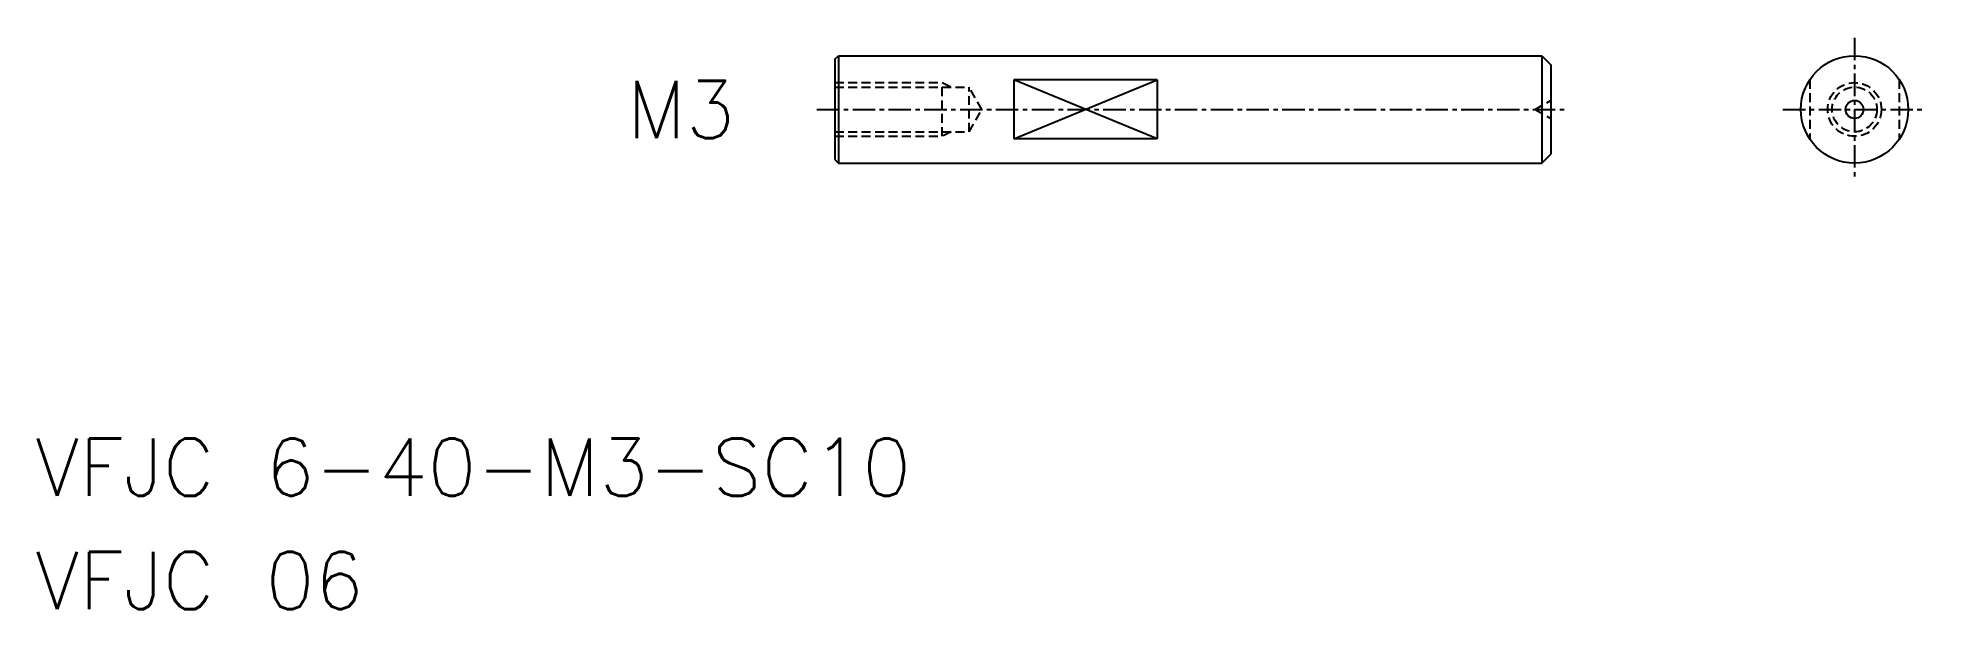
# Model space of a CAD drawing. Extents: x 133 to 238, y -102 to -70.
import ezdxf
from ezdxf.enums import TextEntityAlignment as Align

# ---------------------------------------------------------------- set-up
doc = ezdxf.new("R2010")
doc.units = 0
doc.linetypes.add('CENTER', pattern=[2, 1.25, -0.25, 0.25, -0.25])
doc.linetypes.add('DASHED', pattern=[0.75, 0.5, -0.25])
doc.layers.get('0').update_dxf_attribs({"linetype": 'CONTINUOUS'})
doc.layers.add('CENTER', color=1, linetype='CENTER')
doc.styles.get("Standard").update_dxf_attribs({"font": 'txt.shx'})

msp = doc.modelspace()

# ---------------------------------------------------------------- linework, layer by layer
at = {"color": 7, "linetype": 'CONTINUOUS'}
for p, q in [((177.37, -70.99), (177.57, -70.79)), ((177.37, -70.99), (177.37, -76.59)), ((177.57, -70.79), (216.87, -70.79)), ((177.57, -70.79), (177.57, -76.79)), ((216.87, -70.79), (216.87, -76.79)), ((216.87, -70.79), (217.37, -71.29)), ((217.37, -71.29), (217.37, -76.29)), ((187.37, -72.13), (187.37, -75.44)), ((195.37, -72.13), (187.37, -72.13)), ((195.37, -72.13), (195.37, -75.44)), ((195.37, -75.44), (187.37, -75.44)), ((177.37, -76.59), (177.57, -76.79)), ((177.57, -76.79), (216.87, -76.79)), ((216.87, -76.79), (217.37, -76.29))]:
    msp.add_line(p, q, dxfattribs=at)
at = {"color": 3, "linetype": 'DASHED'}
for p, q in [((177.37, -72.29), (183.37, -72.29)), ((177.37, -72.54), (184.87, -72.54)), ((183.37, -72.29), (183.87, -72.54)), ((183.37, -75.29), (183.37, -72.29)), ((184.87, -75.04), (184.87, -72.54)), ((185.59, -73.79), (184.87, -72.54)), ((231.84, -72.13), (231.84, -75.44)), ((236.84, -72.13), (236.84, -75.44)), ((184.87, -75.04), (185.59, -73.79)), ((216.5, -73.79), (217.37, -73.29)), ((216.5, -73.79), (217.37, -74.29)), ((177.37, -75.04), (184.87, -75.04)), ((177.37, -75.29), (183.37, -75.29)), ((183.87, -75.04), (183.37, -75.29))]:
    msp.add_line(p, q, dxfattribs=at)
at = {"color": 3, "linetype": 'CONTINUOUS'}
for p, q in [((195.37, -75.44), (187.37, -72.13)), ((187.37, -75.44), (195.37, -72.13))]:
    msp.add_line(p, q, dxfattribs=at)
for p, q in [((217.37, -72.54), (217.37, -72.54)), ((217.37, -73.79), (217.37, -73.79))]:
    msp.add_line(p, q)
at = {"color": 7, "linetype": 'CONTINUOUS'}
for radius in [3, 0.5]:
    msp.add_circle((234.34, -73.79), radius, dxfattribs=at)
at = {"color": 3, "linetype": 'DASHED'}
for radius in [1.5, 1.25]:
    msp.add_circle((234.34, -73.79), radius, dxfattribs=at)
at = {"layer": 'CENTER', "color": 1, "linetype": 'CENTER'}
for p, q in [((234.34, -69.79), (234.34, -77.79)), ((176.37, -73.79), (218.37, -73.79)), ((230.34, -73.79), (238.34, -73.79))]:
    msp.add_line(p, q, dxfattribs=at)

# ---------------------------------------------------------------- texts
at = {"color": 7, "linetype": 'CONTINUOUS'}
msp.add_text('M3', height=3.2, dxfattribs=at).set_placement((171.79, -73.79), align=Align.MIDDLE_RIGHT)
for s, p in [('VFJC 6-40-M3-SC10', (132.7, -95.38)), ('VFJC 06', (132.7, -101.71))]:
    msp.add_text(s, height=3.2, dxfattribs=at).set_placement(p)

doc.saveas('drawing.dxf')
